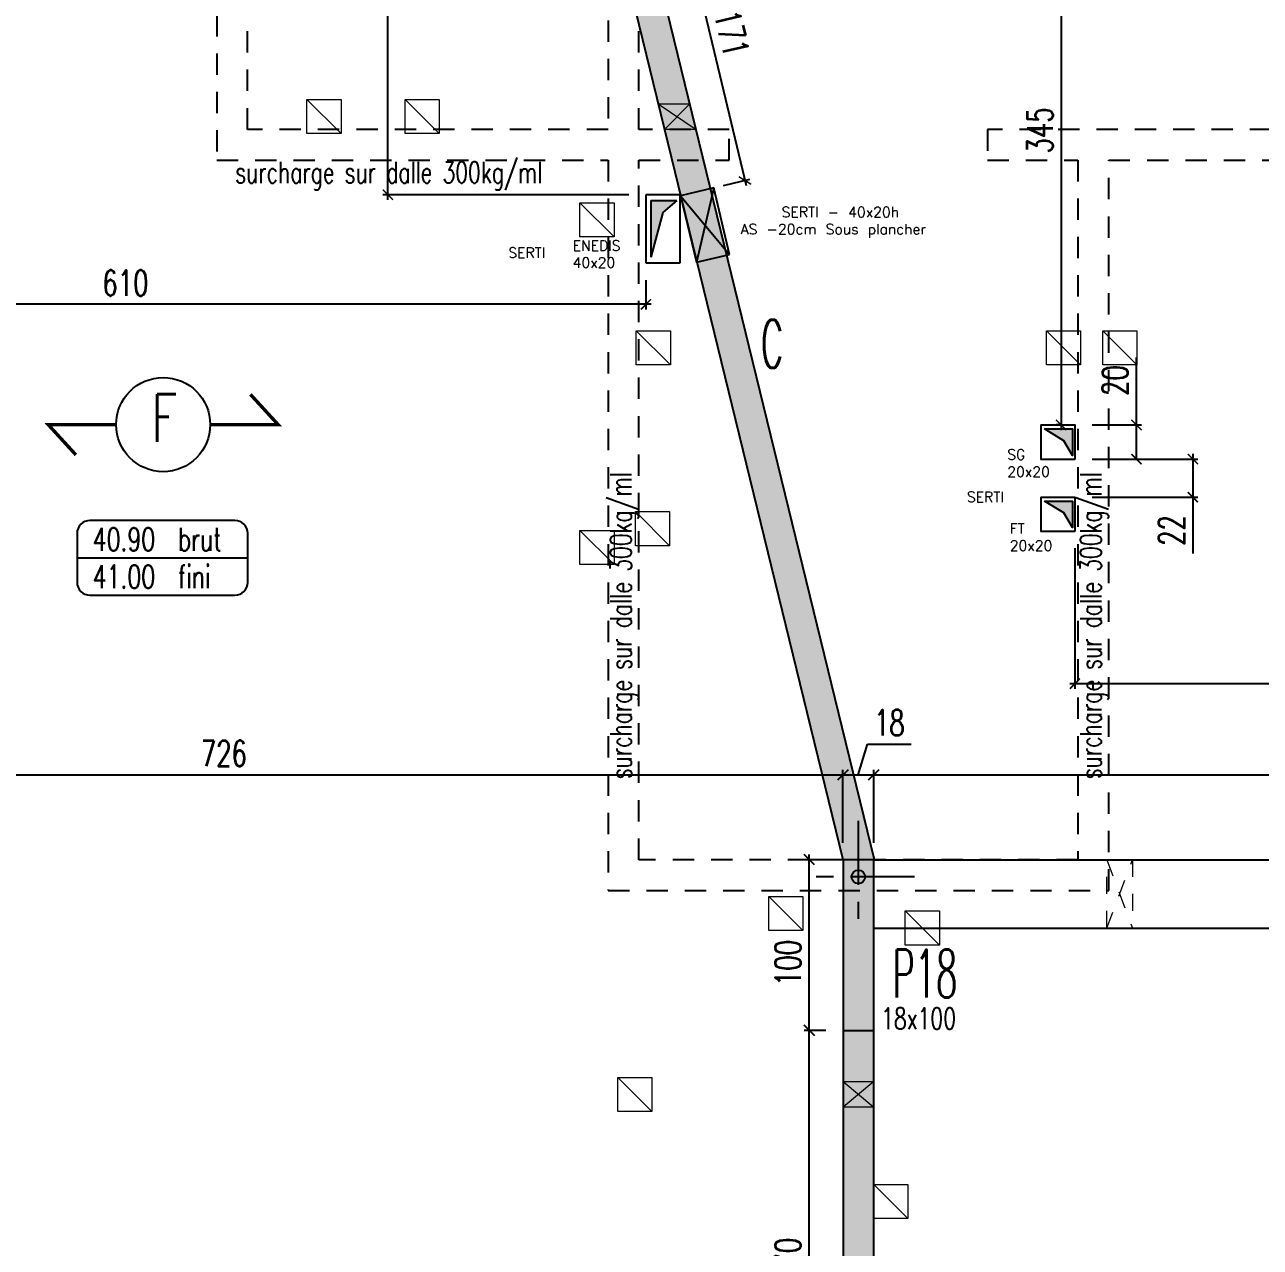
# Model space of a CAD drawing. Extents: x 308 to 787, y -199 to -146.
# Drawn here: x 413.57 to 420.81, y -180.18 to -173.01 of the extents above; entities that cross this region are included whole.
import ezdxf
from ezdxf.enums import TextEntityAlignment as Align

# ---------------------------------------------------------------- set-up
doc = ezdxf.new("R2010")
doc.units = 0
doc.header["$LTSCALE"] = 0.5
doc.header["$MEASUREMENT"] = 0
for name, pattern in [('AXES2', [1.125, 0.75, -0.125, 0.125, -0.125]), ('CACHE', [0.375, 0.25, -0.125]), ('CONTINU', [0]), ('DISCONTINU2', [0.375, 0.25, -0.125])]:
    doc.linetypes.add(name, pattern=pattern)
doc.layers.get('0').update_dxf_attribs({"linetype": 'CONTINUOUS'})
doc.layers.get('DEFPOINTS').update_dxf_attribs({"linetype": 'CONTINUOUS'})
doc.layers.add('00 - RESERVATIONS SPEC Plombier', color=90, linetype='CONTINUOUS', lineweight=20)
for name, color, linetype in [('_ SERTI RESERVATION', 210, 'CACHE'), ('_ SERTI RESERVATION ORANGE', 210, 'CONTINU'), ('AXES', 6, 'AXES2'), ('COTATION', 7, 'CONTINUOUS'), ('HABILLAGE', 7, 'CONTINUOUS'), ('MURS', 3, 'CONTINUOUS'), ('PLANCHER', 7, 'CONTINUOUS'), ('POCHAGE', 254, 'CONTINUOUS'), ('POTEAUX', 1, 'CONTINUOUS'), ('POUTRES', 2, 'CONTINUOUS'), ('RAID', 1, 'CONTINUOUS'), ('RDC', 7, 'DISCONTINU2'), ('REPERAGE', 4, 'CONTINUOUS'), ('REPERE-CHAI', 4, 'CONTINUOUS'), ('REPERE-POT', 4, 'CONTINUOUS'), ('TPFI cloisonsSAAD', 4, 'CONTINUOUS')]:
    doc.layers.add(name, color=color, linetype=linetype)
doc.styles.add('ROMANS8', font='romans.shx', dxfattribs={"width": 0.7})
doc.styles.get("Standard").update_dxf_attribs({"font": 'txt.shx'})
doc.dimstyles.new('COT50 cm', dxfattribs={"dimtxt": 0.15, "dimasz": 0.06, "dimexe": 0.03, "dimexo": 0.1, "dimgap": 0.05, "dimtad": 1, "dimdec": 0, "dimlfac": 100, "dimzin": 0, "dimdsep": 46, "dimtxsty": 'ROMANS8', "dimblk1": 'OBLIQUE', "dimblk2": 'OBLIQUE', "dimsah": 1, "dimcen": 0.03, "dimdle": 0.03, "dimclrt": 1, "dimadec": 0, "dimazin": 0, "dimtfac": 1, "dimtdec": 0, "dimtmove": 0, "dimatfit": 3, "dimfxl": 0, "dimtolj": 1, "dimtzin": 0, "dimlwd": -1, "dimlwe": -1, "dimarcsym": 0})

# ---------------------------------------------------------------- blocks, each defined once
blk = doc.blocks.new('139')
at = {"layer": 'HABILLAGE', "color": 7}
blk.add_line((-0.6648, 0), (0.6648, 0), dxfattribs=at)
at = {"layer": 'HABILLAGE'}
blk.add_lwpolyline([(-0.5648, -0.291), (0.5648, -0.291, 0.414214), (0.6648, -0.191), (0.6648, 0.191, 0.414214), (0.5648, 0.291), (-0.5648, 0.291, 0.414214), (-0.6648, 0.191), (-0.6648, -0.191, 0.414214)], format="xyb", close=True, dxfattribs=at)
at = {"layer": 'HABILLAGE', "color": 1, "width": 0.7}
for s, p in [('brut', (0.1215, 0.054)), ('fini', (0.1215, -0.237))]:
    blk.add_text(s, height=0.18, dxfattribs=at).set_placement(p)
for tag, p in [('NIVBRUT', (-0.5425, 0.054)), ('NIVFINI', (-0.5425, -0.237))]:
    blk.add_attdef(tag, p, '', height=0.18, dxfattribs=at)
blk = doc.blocks.new('_Oblique')
at = {"layer": 'COTATION', "color": 0, "lineweight": -2}
blk.add_line((-0.5, -0.5), (0.5, 0.5), dxfattribs=at)
blk = doc.blocks.new('*D451')
at = {"layer": 'COTATION', "color": 0, "transparency": 16777216}
for p, q in [((418.2666, -178.9062), (418.1386, -178.9062)), ((418.1686, -181.6363), (418.1686, -178.8762)), ((418.2116, -181.6063), (418.1386, -181.6063))]:
    blk.add_line(p, q, dxfattribs=at)
at = {"layer": 'DEFPOINTS', "color": 0, "transparency": 16777216}
for p in [(418.1686, -178.9062), (418.3666, -178.9062), (418.3116, -181.6063)]:
    blk.add_point(p, dxfattribs=at)
at = {"layer": 'COTATION', "color": 0, "transparency": 16777216, "xscale": 0.06, "yscale": 0.06, "zscale": 0.06}
for p, rotation in [((418.1686, -178.9062), 90), ((418.1686, -181.6063), 270)]:
    blk.add_blockref('_Oblique', p, dxfattribs=dict(at, rotation=rotation))
at = {"layer": 'COTATION', "color": 1, "transparency": 16777216, "insert": (418.0436, -180.2563), "char_height": 0.15, "attachment_point": 5, "rotation": 90, "style": 'ROMANS8'}
blk.add_mtext('\\A1;270', dxfattribs=at)
blk = doc.blocks.new('*D452')
at = {"layer": 'COTATION', "color": 0, "transparency": 16777216}
for p, q in [((418.2665, -177.9063), (418.1386, -177.9063)), ((418.1686, -178.9362), (418.1686, -177.8763)), ((418.2666, -178.9062), (418.1386, -178.9062))]:
    blk.add_line(p, q, dxfattribs=at)
at = {"layer": 'DEFPOINTS', "color": 0, "transparency": 16777216}
for p in [(418.1686, -177.9063), (418.3665, -177.9063), (418.3666, -178.9062)]:
    blk.add_point(p, dxfattribs=at)
at = {"layer": 'COTATION', "color": 0, "transparency": 16777216, "xscale": 0.06, "yscale": 0.06, "zscale": 0.06}
for p, rotation in [((418.1686, -177.9063), 90), ((418.1686, -178.9062), 270)]:
    blk.add_blockref('_Oblique', p, dxfattribs=dict(at, rotation=rotation))
at = {"layer": 'COTATION', "color": 1, "transparency": 16777216, "insert": (418.0436, -178.5114), "char_height": 0.15, "attachment_point": 5, "rotation": 90, "style": 'ROMANS8'}
blk.add_mtext('\\A1;100', dxfattribs=at)
blk = doc.blocks.new('*D499')
at = {"layer": 'COTATION', "color": 0, "transparency": 16777216}
for p, q in [((411.0799, -177.4084), (418.3963, -177.4084)), ((411.1099, -178.0502), (411.1099, -177.3784)), ((418.3663, -177.8063), (418.3663, -177.3784))]:
    blk.add_line(p, q, dxfattribs=at)
at = {"layer": 'DEFPOINTS', "color": 0, "transparency": 16777216}
for p in [(418.3663, -177.4084), (418.3663, -177.9063), (411.1099, -178.1502)]:
    blk.add_point(p, dxfattribs=at)
at = {"layer": 'COTATION', "color": 0, "transparency": 16777216, "xscale": 0.06, "yscale": 0.06, "zscale": 0.06, "rotation": 180}
blk.add_blockref('_Oblique', (411.1099, -177.4084), dxfattribs=at)
at = {"layer": 'COTATION', "color": 0, "transparency": 16777216, "xscale": 0.06, "yscale": 0.06, "zscale": 0.06}
blk.add_blockref('_Oblique', (418.3663, -177.4084), dxfattribs=at)
at = {"layer": 'COTATION', "color": 1, "transparency": 16777216, "insert": (414.7381, -177.2834), "char_height": 0.15, "attachment_point": 5, "style": 'ROMANS8'}
blk.add_mtext('\\A1;726', dxfattribs=at)
blk = doc.blocks.new('*D500')
at = {"layer": 'COTATION', "color": 0, "transparency": 16777216}
for p, q in [((418.4563, -177.4084), (418.5103, -177.2284)), ((418.5103, -177.2284), (418.7653, -177.2284)), ((418.3363, -177.4084), (418.5763, -177.4084)), ((418.3663, -177.8063), (418.3663, -177.3784)), ((418.5463, -177.8063), (418.5463, -177.3784))]:
    blk.add_line(p, q, dxfattribs=at)
at = {"layer": 'DEFPOINTS', "color": 0, "transparency": 16777216}
for p in [(418.5463, -177.4084), (418.3663, -177.9063), (418.5463, -177.9063)]:
    blk.add_point(p, dxfattribs=at)
at = {"layer": 'COTATION', "color": 0, "transparency": 16777216, "xscale": 0.06, "yscale": 0.06, "zscale": 0.06, "rotation": 180}
blk.add_blockref('_Oblique', (418.3663, -177.4084), dxfattribs=at)
at = {"layer": 'COTATION', "color": 0, "transparency": 16777216, "xscale": 0.06, "yscale": 0.06, "zscale": 0.06}
blk.add_blockref('_Oblique', (418.5463, -177.4084), dxfattribs=at)
at = {"layer": 'COTATION', "color": 1, "transparency": 16777216, "insert": (418.6378, -177.1034), "char_height": 0.15, "attachment_point": 5, "style": 'ROMANS8'}
blk.add_mtext('\\A1;18', dxfattribs=at)
blk = doc.blocks.new('*D501')
at = {"layer": 'COTATION', "color": 0, "transparency": 16777216}
for p, q in [((418.5163, -177.4084), (425.8568, -177.4084)), ((418.5463, -177.8063), (418.5463, -177.3784)), ((425.8268, -177.8063), (425.8268, -177.3784))]:
    blk.add_line(p, q, dxfattribs=at)
at = {"layer": 'DEFPOINTS', "color": 0, "transparency": 16777216}
for p in [(425.8268, -177.4084), (418.5463, -177.9063), (425.8268, -177.9063)]:
    blk.add_point(p, dxfattribs=at)
at = {"layer": 'COTATION', "color": 0, "transparency": 16777216, "xscale": 0.06, "yscale": 0.06, "zscale": 0.06, "rotation": 180}
blk.add_blockref('_Oblique', (418.5463, -177.4084), dxfattribs=at)
at = {"layer": 'COTATION', "color": 0, "transparency": 16777216, "xscale": 0.06, "yscale": 0.06, "zscale": 0.06}
blk.add_blockref('_Oblique', (425.8268, -177.4084), dxfattribs=at)
at = {"layer": 'COTATION', "color": 1, "transparency": 16777216, "insert": (422.1865, -177.2834), "char_height": 0.15, "attachment_point": 5, "style": 'ROMANS8'}
blk.add_mtext('\\A1;728', dxfattribs=at)
blk = doc.blocks.new('A$C6B096A38')
at = {"layer": 'POCHAGE'}
h = blk.add_hatch(dxfattribs=at)
h.set_pattern_fill('AR-SAND', color=0, scale=0.07)
h.set_pattern_definition([(37.5, (-513.79323, 160.44126), (-0.004409535, 0.134877664), [0, -0.1064, 0, -0.119, 0, -0.11375]), (7.5, (-513.79323, 160.44126), (0.12388437, 0.197550225), [0, -0.0574, 0, -0.0959, 0, -0.03675]), (327.5, (-513.87933, 160.44126), (0.21798993, 0.000396134), [0, -0.035, 0, -0.126, 0, -0.1645]), (317.5, (-513.87933, 160.44126), (0.21042886, 0.06143729), [0, -0.0175, 0, -0.0826, 0, -0.0945])])
h.paths.add_polyline_path([(73.7023, -23.675), (72.4505, -23.675), (72.4504, -17.465), (72.2704, -17.465), (72.2704, -23.675), (71.0185, -23.675), (71.0185, -23.855), (73.7023, -23.855)])
at = {"layer": 'AXES', "color": 1}
for p, q in [((72.3604, -17.2361), (72.3604, -17.8939)), ((72.6893, -17.565), (72.0315, -17.565))]:
    blk.add_line(p, q, dxfattribs=at)
at = {"layer": 'RAID'}
blk.add_circle((72.3604, -17.565), 0.04, dxfattribs=at)
at = {"layer": 'RDC', "linetype": 'CACHE', "lineweight": 15}
blk.add_lwpolyline([(72.2704, -23.675), (71.0185, -23.675), (71.0185, -23.855), (73.7023, -23.855), (73.7023, -23.675), (72.4505, -23.675), (72.4504, -17.465), (72.2704, -17.465)], close=True, dxfattribs=at)
blk = doc.blocks.new('_ArchTick')
at = {"color": 0, "linetype": 'ByBlock', "const_width": 0.15}
blk.add_lwpolyline([(-0.5, -0.5), (0.5, 0.5)], dxfattribs=at)
blk = doc.blocks.new('*D1131')
at = {"layer": '_ SERTI RESERVATION', "color": 0, "linetype": 'CONTINU', "transparency": 16777216}
for p, q in [((417.267, -172.2893), (417.4219, -172.2522)), ((417.3858, -172.23), (417.7989, -173.9552)), ((417.6661, -173.9561), (417.8211, -173.919))]:
    blk.add_line(p, q, dxfattribs=at)
at = {"layer": 'DEFPOINTS', "color": 0, "linetype": 'CONTINU', "transparency": 16777216}
for p in [(417.1697, -172.3126), (417.7919, -173.926), (417.5689, -173.9794)]:
    blk.add_point(p, dxfattribs=at)
at = {"layer": '_ SERTI RESERVATION', "color": 0, "linetype": 'CONTINU', "transparency": 16777216, "xscale": 0.06, "yscale": 0.06, "zscale": 0.06}
for p, rotation in [((417.3928, -172.2592), 103.4671379931452), ((417.7919, -173.926), 283.4671379931452)]:
    blk.add_blockref('_ArchTick', p, dxfattribs=dict(at, rotation=rotation))
at = {"layer": '_ SERTI RESERVATION', "linetype": 'CONTINU', "transparency": 16777216, "insert": (417.7139, -173.0635), "char_height": 0.15, "attachment_point": 5, "rotation": 283.46714, "style": 'ROMANS8'}
blk.add_mtext('\\A1;171', dxfattribs=at)
blk = doc.blocks.new('*D1132')
at = {"layer": '_ SERTI RESERVATION', "color": 0, "linetype": 'CONTINU', "transparency": 16777216}
for p, q in [((415.6993, -167.2513), (415.6693, -167.2513)), ((415.6993, -174.0392), (415.6993, -167.2213)), ((417.1117, -174.0092), (415.6693, -174.0092))]:
    blk.add_line(p, q, dxfattribs=at)
at = {"layer": 'DEFPOINTS', "color": 0, "linetype": 'CONTINU', "transparency": 16777216}
for p in [(415.6993, -167.2513), (415.6993, -167.2513), (417.2117, -174.0092)]:
    blk.add_point(p, dxfattribs=at)
at = {"layer": '_ SERTI RESERVATION', "color": 0, "linetype": 'CONTINU', "transparency": 16777216, "xscale": 0.06, "yscale": 0.06, "zscale": 0.06}
for p, rotation in [((415.6993, -167.2513), 90), ((415.6993, -174.0092), 270)]:
    blk.add_blockref('_ArchTick', p, dxfattribs=dict(at, rotation=rotation))
at = {"layer": '_ SERTI RESERVATION', "linetype": 'CONTINU', "transparency": 16777216, "insert": (415.5743, -170.6302), "char_height": 0.15, "attachment_point": 5, "rotation": 90, "style": 'ROMANS8'}
blk.add_mtext('\\A1;676', dxfattribs=at)
blk = doc.blocks.new('*D1133')
at = {"layer": '_ SERTI RESERVATION', "color": 0, "linetype": 'CONTINU', "transparency": 16777216}
for p, q in [((411.1099, -174.2807), (411.1099, -174.6814)), ((417.2117, -174.5092), (417.2117, -174.6814)), ((417.2417, -174.6514), (411.0799, -174.6514))]:
    blk.add_line(p, q, dxfattribs=at)
at = {"layer": 'DEFPOINTS', "color": 0, "linetype": 'CONTINU', "transparency": 16777216}
for p in [(411.1099, -174.1807), (417.2117, -174.4092), (411.1099, -174.6514)]:
    blk.add_point(p, dxfattribs=at)
at = {"layer": '_ SERTI RESERVATION', "color": 0, "linetype": 'CONTINU', "transparency": 16777216, "xscale": 0.06, "yscale": 0.06, "zscale": 0.06, "rotation": 180}
blk.add_blockref('_ArchTick', (411.1099, -174.6514), dxfattribs=at)
at = {"layer": '_ SERTI RESERVATION', "color": 0, "linetype": 'CONTINU', "transparency": 16777216, "xscale": 0.06, "yscale": 0.06, "zscale": 0.06}
blk.add_blockref('_ArchTick', (417.2117, -174.6514), dxfattribs=at)
at = {"layer": '_ SERTI RESERVATION', "linetype": 'CONTINU', "transparency": 16777216, "insert": (414.1608, -174.5264), "char_height": 0.15, "attachment_point": 5, "style": 'ROMANS8'}
blk.add_mtext('\\A1;610', dxfattribs=at)
blk = doc.blocks.new('*D1134')
at = {"layer": '_ SERTI RESERVATION', "color": 0, "linetype": 'CONTINU', "transparency": 16777216}
for p, q in [((419.6454, -171.9063), (419.6154, -171.9063)), ((419.6454, -171.8763), (419.6454, -175.3886)), ((419.6454, -175.3586), (419.6154, -175.3586))]:
    blk.add_line(p, q, dxfattribs=at)
at = {"layer": 'DEFPOINTS', "color": 0, "linetype": 'CONTINU', "transparency": 16777216}
for p in [(419.7228, -171.9063), (419.6454, -175.3586), (419.7259, -175.3586)]:
    blk.add_point(p, dxfattribs=at)
at = {"layer": '_ SERTI RESERVATION', "color": 0, "linetype": 'CONTINU', "transparency": 16777216, "xscale": 0.06, "yscale": 0.06, "zscale": 0.06}
for p, rotation in [((419.6454, -171.9063), 90), ((419.6454, -175.3586), 270)]:
    blk.add_blockref('_ArchTick', p, dxfattribs=dict(at, rotation=rotation))
at = {"layer": '_ SERTI RESERVATION', "linetype": 'CONTINU', "transparency": 16777216, "insert": (419.5204, -173.6325), "char_height": 0.15, "attachment_point": 5, "rotation": 90, "style": 'ROMANS8'}
blk.add_mtext('\\A1;345', dxfattribs=at)
blk = doc.blocks.new('*D1135')
at = {"layer": '_ SERTI RESERVATION', "color": 0, "linetype": 'CONTINU', "transparency": 16777216}
for p, q in [((420.417, -175.5286), (420.417, -175.7814)), ((419.8259, -175.5586), (420.447, -175.5586)), ((419.8259, -175.7814), (420.447, -175.7814)), ((420.417, -175.7814), (420.417, -176.1114))]:
    blk.add_line(p, q, dxfattribs=at)
at = {"layer": 'DEFPOINTS', "color": 0, "linetype": 'CONTINU', "transparency": 16777216}
for p in [(419.7259, -175.5586), (419.7259, -175.7814), (420.417, -175.7814)]:
    blk.add_point(p, dxfattribs=at)
at = {"layer": '_ SERTI RESERVATION', "color": 0, "linetype": 'CONTINU', "transparency": 16777216, "xscale": 0.06, "yscale": 0.06, "zscale": 0.06}
for p, rotation in [((420.417, -175.5586), 90), ((420.417, -175.7814), 270)]:
    blk.add_blockref('_ArchTick', p, dxfattribs=dict(at, rotation=rotation))
at = {"layer": '_ SERTI RESERVATION', "linetype": 'CONTINU', "transparency": 16777216, "insert": (420.292, -175.9764), "char_height": 0.15, "attachment_point": 5, "rotation": 90, "style": 'ROMANS8'}
blk.add_mtext('\\A1;22', dxfattribs=at)
blk = doc.blocks.new('*D1136')
at = {"layer": '_ SERTI RESERVATION', "color": 0, "linetype": 'CONTINU', "transparency": 16777216}
for p, q in [((420.0864, -175.3586), (420.0864, -174.9636)), ((419.8259, -175.3586), (420.1164, -175.3586)), ((420.0864, -175.5586), (420.0864, -175.3286)), ((419.8259, -175.5586), (420.1164, -175.5586))]:
    blk.add_line(p, q, dxfattribs=at)
at = {"layer": 'DEFPOINTS', "color": 0, "linetype": 'CONTINU', "transparency": 16777216}
for p in [(419.7259, -175.3586), (419.7259, -175.5586), (420.0864, -175.5586)]:
    blk.add_point(p, dxfattribs=at)
at = {"layer": '_ SERTI RESERVATION', "color": 0, "linetype": 'CONTINU', "transparency": 16777216, "xscale": 0.06, "yscale": 0.06, "zscale": 0.06}
for p, rotation in [((420.0864, -175.3586), 90), ((420.0864, -175.5586), 270)]:
    blk.add_blockref('_ArchTick', p, dxfattribs=dict(at, rotation=rotation))
at = {"layer": '_ SERTI RESERVATION', "linetype": 'CONTINU', "transparency": 16777216, "insert": (419.9614, -175.0986), "char_height": 0.15, "attachment_point": 5, "rotation": 90, "style": 'ROMANS8'}
blk.add_mtext('\\A1;20', dxfattribs=at)
blk = doc.blocks.new('*D1139')
at = {"layer": '_ SERTI RESERVATION', "color": 0, "linetype": 'CONTINU', "transparency": 16777216}
for p, q in [((419.7259, -176.0814), (419.7259, -176.9042)), ((425.8268, -176.3313), (425.8268, -176.9042)), ((419.6959, -176.8742), (425.8568, -176.8742))]:
    blk.add_line(p, q, dxfattribs=at)
at = {"layer": 'DEFPOINTS', "color": 0, "linetype": 'CONTINU', "transparency": 16777216}
for p in [(419.7259, -175.9814), (425.8268, -176.2313), (425.8268, -176.8742)]:
    blk.add_point(p, dxfattribs=at)
at = {"layer": '_ SERTI RESERVATION', "color": 0, "linetype": 'CONTINU', "transparency": 16777216, "xscale": 0.06, "yscale": 0.06, "zscale": 0.06, "rotation": 180}
blk.add_blockref('_ArchTick', (419.7259, -176.8742), dxfattribs=at)
at = {"layer": '_ SERTI RESERVATION', "color": 0, "linetype": 'CONTINU', "transparency": 16777216, "xscale": 0.06, "yscale": 0.06, "zscale": 0.06}
blk.add_blockref('_ArchTick', (425.8268, -176.8742), dxfattribs=at)
at = {"layer": '_ SERTI RESERVATION', "linetype": 'CONTINU', "transparency": 16777216, "insert": (422.7764, -176.7492), "char_height": 0.15, "attachment_point": 5, "style": 'ROMANS8'}
blk.add_mtext('\\A1;610', dxfattribs=at)

msp = doc.modelspace()

# ---------------------------------------------------------------- hatches: boundary and pattern name
at = {"layer": '_ SERTI RESERVATION', "linetype": 'CONTINU'}
h = msp.add_hatch(color=6, dxfattribs=at)
h.dxf.hatch_style = 1
h.paths.add_polyline_path([(417.5579, -174.1877), (417.6086, -173.9699), (417.4141, -174.0164)])
h.paths.add_polyline_path([(417.7018, -174.3589), (417.5579, -174.1877), (417.5073, -174.4054)])
h = msp.add_hatch(color=6, dxfattribs=at)
h.dxf.hatch_style = 1
h.paths.add_polyline_path([(417.5579, -174.1877), (417.6086, -173.9699), (417.4141, -174.0164)])
h.paths.add_polyline_path([(417.7018, -174.3589), (417.5579, -174.1877), (417.5073, -174.4054)])
at = {"layer": '_ SERTI RESERVATION', "linetype": 'ByBlock'}
h = msp.add_hatch(color=256, dxfattribs=at)
h.dxf.hatch_style = 1
h.paths.add_polyline_path([(417.3108, -174.113), (417.3918, -174.0427), (417.2393, -174.0427), (417.2393, -174.3751)])
h = msp.add_hatch(color=256, dxfattribs=at)
h.dxf.hatch_style = 1
h.paths.add_polyline_path([(417.3108, -174.113), (417.3918, -174.0427), (417.2393, -174.0427), (417.2393, -174.3751)])
h = msp.add_hatch(color=256, dxfattribs=at)
h.dxf.hatch_style = 1
h.paths.add_polyline_path([(419.7117, -175.3821), (419.5474, -175.3821), (419.6609, -175.4507), (419.7117, -175.5373)])
h = msp.add_hatch(color=256, dxfattribs=at)
h.dxf.hatch_style = 1
h.paths.add_polyline_path([(419.7117, -175.8049), (419.5474, -175.8049), (419.6609, -175.8735), (419.7117, -175.96)])
at = {"layer": '_ SERTI RESERVATION ORANGE', "linetype": 'ByBlock'}
h = msp.add_hatch(color=256, dxfattribs=at)
h.dxf.hatch_style = 1
h.paths.add_polyline_path([(419.7117, -175.8049), (419.5474, -175.8049), (419.6609, -175.8735), (419.7117, -175.96)])
at = {"layer": 'POCHAGE'}
h = msp.add_hatch(color=256, dxfattribs=at)
h.dxf.hatch_style = 1
h.paths.add_polyline_path([(417.1852, -172.3126), (417.1799, -172.3126), (417.1799, -173.0491), (417.3209, -173.6263), (417.5062, -173.6263)])
h.paths.add_polyline_path([(417.1799, -172.3126), (416.9999, -172.3126), (417.1799, -173.0491)])
h.paths.add_polyline_path([(417.5062, -173.6263), (417.3209, -173.6263), (417.3649, -173.8063), (417.5501, -173.8063)])
h.paths.add_polyline_path([(417.5501, -173.8063), (417.3649, -173.8063), (418.3665, -177.9063), (418.5518, -177.9062)])
h = msp.add_hatch(color=256, dxfattribs=at)
h.dxf.hatch_style = 1
h.paths.add_polyline_path([(418.5465, -178.9062), (418.3665, -178.9062), (418.3665, -184.1162), (418.5465, -184.1162)])
at = {"layer": 'POTEAUX'}
h = msp.add_hatch(color=256, dxfattribs=at)
h.dxf.hatch_style = 1
h.paths.add_polyline_path([(418.5466, -177.9062), (418.3665, -177.9063), (418.3666, -178.9062), (418.5466, -178.9062)])

# ---------------------------------------------------------------- linework, layer by layer
at = {"layer": '00 - RESERVATIONS SPEC Plombier', "color": 100}
for p, q in [((415.2249, -173.4513), (415.4249, -173.6513)), ((415.7999, -173.4513), (415.9999, -173.6513)), ((417.2842, -173.4763), (417.5062, -173.6263)), ((417.4695, -173.4763), (417.3209, -173.6263)), ((416.8249, -174.0563), (417.0249, -174.2563)), ((417.1549, -174.8063), (417.3549, -175.0063)), ((419.5586, -174.8063), (419.7586, -175.0063)), ((419.8886, -174.8064), (420.0886, -175.0064)), ((417.1499, -175.8663), (417.3499, -176.0663)), ((416.8249, -175.9763), (417.0249, -176.1763)), ((417.9318, -178.1213), (418.1318, -178.3213)), ((418.7318, -178.2063), (418.9318, -178.4063)), ((417.0464, -179.1813), (417.2464, -179.3813)), ((418.3665, -179.2062), (418.5465, -179.3562)), ((418.5465, -179.2062), (418.3665, -179.3562)), ((418.5465, -179.8088), (418.7465, -180.0088))]:
    msp.add_line(p, q, dxfattribs=at)
at = {"layer": '00 - RESERVATIONS SPEC Plombier', "color": 100, "linetype": 'DISCONTINU2', "ltscale": 0.5}
for p, q in [((419.9133, -178.3063), (420.0633, -177.9063)), ((419.9133, -177.9063), (420.0633, -178.3063))]:
    msp.add_line(p, q, dxfattribs=at)
at = {"layer": '00 - RESERVATIONS SPEC Plombier', "color": 100}
for points in [[(415.2249, -173.4513), (415.4249, -173.4513), (415.4249, -173.6513), (415.2249, -173.6513)], [(415.7999, -173.4513), (415.9999, -173.4513), (415.9999, -173.6513), (415.7999, -173.6513)], [(417.2842, -173.4763), (417.4695, -173.4763), (417.5062, -173.6263), (417.3209, -173.6263)], [(416.8249, -174.0563), (417.0249, -174.0563), (417.0249, -174.2563), (416.8249, -174.2563)], [(417.1549, -174.8063), (417.3549, -174.8063), (417.3549, -175.0063), (417.1549, -175.0063)], [(419.5586, -174.8063), (419.7586, -174.8063), (419.7586, -175.0063), (419.5586, -175.0063)], [(419.8886, -174.8064), (420.0886, -174.8064), (420.0886, -175.0064), (419.8886, -175.0064)], [(417.1499, -175.8663), (417.3499, -175.8663), (417.3499, -176.0663), (417.1499, -176.0663)], [(416.8249, -175.9763), (417.0249, -175.9763), (417.0249, -176.1763), (416.8249, -176.1763)], [(417.9318, -178.1213), (418.1318, -178.1213), (418.1318, -178.3213), (417.9318, -178.3213)], [(418.7318, -178.2063), (418.9318, -178.2063), (418.9318, -178.4063), (418.7318, -178.4063)], [(417.0464, -179.1813), (417.2464, -179.1813), (417.2464, -179.3813), (417.0464, -179.3813)], [(418.3665, -179.2062), (418.5465, -179.2062), (418.5465, -179.3562), (418.3665, -179.3562)], [(418.5465, -179.8088), (418.7465, -179.8088), (418.7465, -180.0088), (418.5465, -180.0088)]]:
    msp.add_lwpolyline(points, close=True, dxfattribs=at)
at = {"layer": '00 - RESERVATIONS SPEC Plombier', "color": 100, "linetype": 'DISCONTINU2', "ltscale": 0.5}
msp.add_lwpolyline([(419.9133, -178.3063), (419.9133, -177.9063), (420.0633, -177.9063), (420.0633, -178.3063)], close=True, dxfattribs=at)
at = {"layer": '_ SERTI RESERVATION', "linetype": 'CONTINU'}
for p, q in [((417.6086, -173.9699), (417.4141, -174.0164)), ((417.6086, -173.9699), (417.4141, -174.0164)), ((417.6086, -173.9699), (417.5073, -174.4054)), ((417.6086, -173.9699), (417.5073, -174.4054)), ((417.7018, -174.3589), (417.6086, -173.9699)), ((417.7018, -174.3589), (417.6086, -173.9699)), ((417.4141, -174.0164), (417.5073, -174.4054)), ((417.4141, -174.0164), (417.7018, -174.3589)), ((417.4141, -174.0164), (417.5073, -174.4054)), ((417.4141, -174.0164), (417.7018, -174.3589)), ((417.5073, -174.4054), (417.7018, -174.3589)), ((417.5073, -174.4054), (417.7018, -174.3589))]:
    msp.add_line(p, q, dxfattribs=at)
at = {"layer": '_ SERTI RESERVATION', "linetype": 'ByBlock'}
for p, q in [((417.2117, -174.0092), (417.2117, -174.4092)), ((417.4117, -174.0092), (417.2117, -174.0092)), ((417.2117, -174.0092), (417.2117, -174.4092)), ((417.4117, -174.0092), (417.2117, -174.0092)), ((417.2393, -174.0427), (417.2393, -174.3751)), ((417.2393, -174.0427), (417.3918, -174.0427)), ((417.2393, -174.0427), (417.2393, -174.3751)), ((417.2393, -174.0427), (417.3918, -174.0427)), ((417.3918, -174.0427), (417.3108, -174.113)), ((417.3918, -174.0427), (417.3108, -174.113)), ((417.4117, -174.4092), (417.4117, -174.0092)), ((417.4117, -174.4092), (417.4117, -174.0092)), ((417.3108, -174.113), (417.2393, -174.3751)), ((417.3108, -174.113), (417.2393, -174.3751)), ((417.2117, -174.4092), (417.4117, -174.4092)), ((417.2117, -174.4092), (417.4117, -174.4092))]:
    msp.add_line(p, q, dxfattribs=at)
for points in [[(419.5259, -175.3586), (419.5259, -175.5586), (419.7259, -175.5586), (419.7259, -175.5586)], [(419.5259, -175.3586), (419.7259, -175.3586), (419.7259, -175.5586)], [(419.5474, -175.3821), (419.7117, -175.3821), (419.7117, -175.5373), (419.6609, -175.4507), (419.5474, -175.3821)], [(419.5259, -175.7814), (419.5259, -175.9814), (419.7259, -175.9814), (419.7259, -175.9814)], [(419.5259, -175.7814), (419.7259, -175.7814), (419.7259, -175.9814)], [(419.5474, -175.8049), (419.7117, -175.8049), (419.7117, -175.96), (419.6609, -175.8735), (419.5474, -175.8049)]]:
    msp.add_lwpolyline(points, dxfattribs=at)
at = {"layer": '_ SERTI RESERVATION ORANGE', "linetype": 'ByBlock'}
for points in [[(419.5259, -175.7814), (419.5259, -175.9814), (419.7259, -175.9814), (419.7259, -175.9814)], [(419.5259, -175.7814), (419.7259, -175.7814), (419.7259, -175.9814)], [(419.5474, -175.8049), (419.7117, -175.8049), (419.7117, -175.96), (419.6609, -175.8735), (419.5474, -175.8049)]]:
    msp.add_lwpolyline(points, dxfattribs=at)
at = {"layer": 'MURS'}
for p, q in [((418.3665, -177.9063), (416.9999, -172.3126)), ((418.5518, -177.9063), (417.1799, -172.291))]:
    msp.add_line(p, q, dxfattribs=at)
msp.add_lwpolyline([(418.5465, -184.1162), (418.5465, -177.9063), (418.3665, -177.9063), (418.3665, -184.1162)], dxfattribs=at)
at = {"layer": 'PLANCHER', "color": 1, "const_width": 0.02}
for points in [[(414.6579, -175.3566), (415.056, -175.3566), (414.8937, -175.1795)], [(414.1066, -175.3566), (413.7085, -175.3566), (413.8708, -175.5338)]]:
    msp.add_lwpolyline(points, dxfattribs=at)
at = {"layer": 'PLANCHER', "color": 1}
msp.add_circle((414.3822, -175.3566), 0.2757, dxfattribs=at)
at = {"layer": 'POTEAUX'}
msp.add_lwpolyline([(418.5466, -177.9062), (418.3665, -177.9063), (418.3666, -178.9062), (418.5466, -178.9062)], close=True, dxfattribs=at)
at = {"layer": 'POUTRES'}
for points in [[(418.5518, -177.9063), (425.8268, -177.9063)], [(418.5518, -178.3063), (425.8268, -178.3063)]]:
    msp.add_lwpolyline(points, dxfattribs=at)
at = {"layer": 'TPFI cloisonsSAAD', "linetype": 'CACHE'}
msp.add_lwpolyline([(411.1099, -171.6063), (414.6959, -171.6063), (414.6959, -173.8063), (416.9894, -173.8063), (416.9894, -178.0863), (419.9235, -178.0863), (419.9235, -173.8063), (425.8266, -173.8063), (425.8266, -173.6263), (419.2136, -173.6263), (419.2136, -173.8063), (419.7435, -173.8063), (419.7435, -177.9063), (417.1697, -177.9063), (417.1697, -173.8063), (417.6999, -173.8063), (417.6999, -173.6263), (417.1697, -173.6263), (417.1697, -172.3126), (416.9894, -172.3126), (416.9894, -173.6263), (414.8759, -173.6263), (414.8759, -171.4263), (411.1099, -171.4263)], dxfattribs=at)

# ---------------------------------------------------------------- block references
at = {"layer": 'HABILLAGE', "color": 1, "xscale": 0.7521624, "yscale": 0.7521624, "zscale": 0.7521624}
msp.add_blockref('139', (414.3775, -176.1371), dxfattribs=at).add_auto_attribs({'NIVBRUT': '40.90', 'NIVFINI': '41.00'})
at = {"layer": 'RDC'}
msp.add_blockref('A$C6B096A38', (346.0959, -160.4413), dxfattribs=at)

# ---------------------------------------------------------------- texts
at = {"layer": '_ SERTI RESERVATION', "linetype": 'ByBlock', "char_height": 0.06, "attachment_point": 1}
for s, width, insert in [('\\pi0.73531;\\P\\pi0.34531;SERTI - 40x20h\\P\\pi0.10531;AS -20cm Sous plancher', 1.470611, (417.6617, -173.981)), ('ENEDIS\\P40x20', 0.355054, (416.7821, -174.2772)), ('SERTI', 0.355054, (416.4053, -174.3191)), ('SG\\P20x20', 0.355054, (419.3294, -175.5023)), ('\\pi0.28427;SERTI', 0.82853, (418.8088, -175.7504)), ('FT\\P20x20', 0.355054, (419.3438, -175.9351))]:
    msp.add_mtext_dynamic_manual_height_columns(s, width=width, gutter_width=1, heights=[0], dxfattribs=dict(at, insert=insert))
at = {"layer": '_ SERTI RESERVATION ORANGE', "linetype": 'ByBlock', "insert": (419.3438, -175.9351), "char_height": 0.06, "attachment_point": 1}
msp.add_mtext_dynamic_manual_height_columns('FT\\P20x20', width=0.355054, gutter_width=1, heights=[0], dxfattribs=at)
at = {"layer": 'PLANCHER', "color": 1, "width": 0.7}
msp.add_text('F', height=0.28, dxfattribs=at).set_placement((414.39, -175.3179), align=Align.MIDDLE)
at = {"layer": 'REPERAGE', "color": 1, "style": 'ROMANS8', "width": 0.7}
msp.add_text('surcharge sur dalle 300kg/ml', height=0.125, dxfattribs=at).set_placement((414.8042, -173.9407))
for p in [(417.1272, -177.434), (419.8805, -177.434)]:
    msp.add_text('surcharge sur dalle 300kg/ml', height=0.125, rotation=90, dxfattribs=at).set_placement(p)
at = {"layer": 'REPERE-CHAI', "color": 4, "width": 0.519}
msp.add_text('C', height=0.28, dxfattribs=at).set_placement((417.8852, -175.0231))
at = {"layer": 'REPERE-POT', "color": 4, "width": 0.519}
msp.add_text('P18', height=0.28, dxfattribs=at).set_placement((418.6564, -178.7128))
at = {"layer": 'REPERE-POT', "color": 1, "style": 'ROMANS8', "width": 0.7}
msp.add_text('18x100', height=0.125, dxfattribs=at).set_placement((418.5899, -178.8981))

# ---------------------------------------------------------------- dimensions: what is measured, and where the dimension line sits
at = {"layer": '_ SERTI RESERVATION', "linetype": 'CONTINU'}
for base, p1, p2, picture, middle in [((415.6993, -167.2513), (417.2117, -174.0092), (415.6993, -167.2513), '*D1132', (415.5743, -170.6302)), ((419.6454, -175.3586), (419.7228, -171.9063), (419.7259, -175.3586), '*D1134', (419.5204, -173.6325)), ((420.417, -175.7814), (419.7259, -175.5586), (419.7259, -175.7814), '*D1135', (420.292, -175.9764))]:
    dim = msp.add_linear_dim(base=base, p1=p1, p2=p2, angle=90, dimstyle='COT50 cm', override={"dimblk": 'ArchTick', "dimsah": 0, "dimclrt": 256, "dimfxl": 3}, dxfattribs=at)
    dim.commit()
    dim.dimension.update_dxf_attribs({"geometry": picture, "text_midpoint": middle})
dim = msp.add_aligned_dim(p1=(417.1697, -172.3126), p2=(417.5689, -173.9794), distance=0.2293, dimstyle='COT50 cm', override={"dimblk": 'ArchTick', "dimsah": 0, "dimclrt": 256, "dimfxl": 3}, dxfattribs=at)
dim.commit()
dim.dimension.update_dxf_attribs({"geometry": '*D1131', "text_midpoint": (417.7139, -173.0635)})
for base, p1, p2, picture, middle in [((411.1099, -174.6514), (417.2117, -174.4092), (411.1099, -174.1807), '*D1133', (414.1608, -174.5264)), ((425.8268, -176.8742), (419.7259, -175.9814), (425.8268, -176.2313), '*D1139', (422.7764, -176.7492))]:
    dim = msp.add_linear_dim(base=base, p1=p1, p2=p2, dimstyle='COT50 cm', override={"dimblk": 'ArchTick', "dimsah": 0, "dimclrt": 256, "dimfxl": 3}, dxfattribs=at)
    dim.commit()
    dim.dimension.update_dxf_attribs({"geometry": picture, "text_midpoint": middle})
dim = msp.add_linear_dim(base=(420.0864, -175.5586), p1=(419.7259, -175.3586), p2=(419.7259, -175.5586), angle=90, dimstyle='COT50 cm', override={"dimblk": 'ArchTick', "dimsah": 0, "dimclrt": 256, "dimfxl": 3}, dxfattribs=at)
dim.commit()
dim.dimension.update_dxf_attribs({"geometry": '*D1136', "text_midpoint": (420.0864, -175.0986), "dimtype": 160})
at = {"layer": 'COTATION'}
for base, p1, p2, picture, middle in [((418.5463, -177.4084), (418.3663, -177.9063), (418.5463, -177.9063), '*D500', (418.5603, -177.1034)), ((425.8268, -177.4084), (418.5463, -177.9063), (425.8268, -177.9063), '*D501', (422.1865, -177.2834))]:
    dim = msp.add_linear_dim(base=base, p1=p1, p2=p2, dimstyle='COT50 cm', override={"dimtmove": 1}, dxfattribs=at)
    dim.commit()
    dim.dimension.update_dxf_attribs({"geometry": picture, "text_midpoint": middle})
dim = msp.add_linear_dim(base=(418.3663, -177.4084), p1=(411.1099, -178.1502), p2=(418.3663, -177.9063), dimstyle='COT50 cm', dxfattribs=at)
dim.commit()
dim.dimension.update_dxf_attribs({"geometry": '*D499', "text_midpoint": (414.7381, -177.2834)})
dim = msp.add_linear_dim(base=(418.1686, -177.9063), p1=(418.3666, -178.9062), p2=(418.3665, -177.9063), angle=90, dimstyle='COT50 cm', override={"dimtmove": 1}, dxfattribs=at)
dim.commit()
dim.dimension.update_dxf_attribs({"geometry": '*D452', "text_midpoint": (418.1686, -178.5114), "dimtype": 160})
dim = msp.add_linear_dim(base=(418.1686, -178.9062), p1=(418.3116, -181.6063), p2=(418.3666, -178.9062), angle=90, dimstyle='COT50 cm', override={"dimtmove": 1}, dxfattribs=at)
dim.commit()
dim.dimension.update_dxf_attribs({"geometry": '*D451', "text_midpoint": (418.0436, -180.2563)})

doc.saveas('drawing.dxf')
